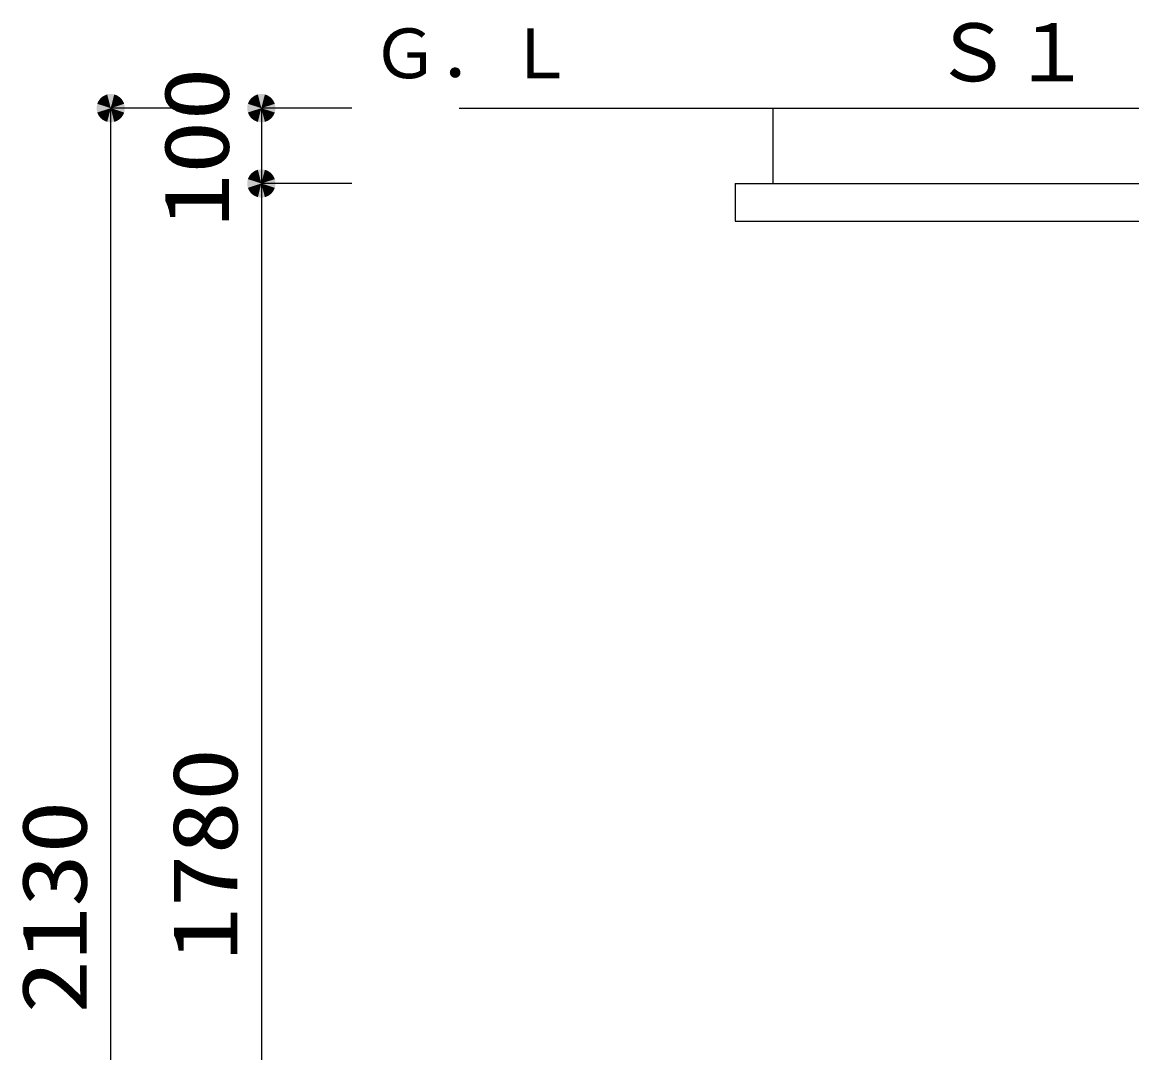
# Model space of a CAD drawing. Units: millimetres, scale not verified. Extents: x -8910 to 8910, y -6308 to 6308.
# Drawn here: x -124 to 1349, y 491 to 1859 of the extents above; entities that cross this region are included whole.
import ezdxf
from ezdxf.enums import TextEntityAlignment as Align

# ---------------------------------------------------------------- set-up
doc = ezdxf.new("R2010")
doc.units = ezdxf.units.MM
doc.header["$LTSCALE"] = 30
for name, color, linetype, lineweight in [('0-2_機器', 2, 'Continuous', 25), ('0-4_製作', 4, 'Continuous', 25), ('0-5_躯体', 3, 'Continuous', 25), ('1-2_00クル-フ-6寸法', 132, 'Continuous', 25)]:
    doc.layers.add(name, color=color, linetype=linetype, lineweight=lineweight)
doc.styles.add('ＭＳ ゴシック', font='')
doc.styles.get('ＭＳ ゴシック').set_extended_font_data('MS Gothic')

msp = doc.modelspace()

# ---------------------------------------------------------------- linework, layer by layer
at = {"layer": '0-2_機器'}
for p, q in [((456.2, 1745.17), (1942.7, 1745.17)), ((872.7, 1745.17), (872.7, 1645.17)), ((822.7, 1645.17), (822.7, 1595.17)), ((822.7, 1645.17), (1942.7, 1645.17)), ((822.7, 1595.17), (1942.7, 1595.17))]:
    msp.add_line(p, q, dxfattribs=at)
at = {"layer": '1-2_00クル-フ-6寸法', "color": 4}
for p, q in [((113.67, 1745.17), (-6.33, 1745.17)), ((-6.33, -384.83), (-6.33, 1745.17)), ((313.67, 1745.17), (193.67, 1745.17)), ((193.67, 1745.17), (193.67, 1645.17)), ((313.67, 1645.17), (193.67, 1645.17)), ((313.67, 1645.17), (193.67, 1645.17)), ((193.67, 1645.17), (193.67, -134.83))]:
    msp.add_line(p, q, dxfattribs=at)
at = {"layer": '1-2_00クル-フ-6寸法'}
for points in [[(-6.33, 1745.17), (-23.3, 1753.15), (-22.17, 1755.22)], [(-6.33, 1745.17), (-22.17, 1755.22), (-20.78, 1757.12)], [(-6.33, 1745.17), (-20.78, 1757.12), (-19.17, 1758.84)], [(-6.33, 1745.17), (-19.17, 1758.84), (-17.36, 1760.34)], [(-6.33, 1745.17), (-17.36, 1760.34), (-15.37, 1761.6)], [(-6.33, 1745.17), (-15.37, 1761.6), (-13.24, 1762.6)], [(-6.33, 1745.17), (-13.24, 1762.6), (-11, 1763.33)], [(-6.33, 1745.17), (-11, 1763.33), (-8.68, 1763.77)], [(-6.33, 1745.17), (-8.68, 1763.77), (-6.33, 1763.92)], [(-6.33, 1745.17), (-6.33, 1763.92), (-3.98, 1763.77)], [(-6.33, 1745.17), (-3.98, 1763.77), (-1.67, 1763.33)], [(-6.33, 1745.17), (-1.67, 1763.33), (0.57, 1762.6)], [(-6.33, 1745.17), (0.57, 1762.6), (2.7, 1761.6)], [(-6.33, 1745.17), (2.7, 1761.6), (4.69, 1760.34)], [(-6.33, 1745.17), (4.69, 1760.34), (6.5, 1758.84)], [(-6.33, 1745.17), (6.5, 1758.84), (8.11, 1757.12)], [(-6.33, 1745.17), (8.11, 1757.12), (9.5, 1755.22)], [(-6.33, 1745.17), (9.5, 1755.22), (10.63, 1753.15)], [(193.67, 1745.17), (176.7, 1753.15), (177.83, 1755.22)], [(193.67, 1745.17), (177.83, 1755.22), (179.22, 1757.12)], [(193.67, 1745.17), (179.22, 1757.12), (180.83, 1758.84)], [(193.67, 1745.17), (180.83, 1758.84), (182.64, 1760.34)], [(193.67, 1745.17), (182.64, 1760.34), (184.63, 1761.6)], [(193.67, 1745.17), (184.63, 1761.6), (186.76, 1762.6)], [(193.67, 1745.17), (186.76, 1762.6), (189, 1763.33)], [(193.67, 1745.17), (189, 1763.33), (191.32, 1763.77)], [(193.67, 1745.17), (191.32, 1763.77), (193.67, 1763.92)], [(193.67, 1745.17), (193.67, 1763.92), (196.02, 1763.77)], [(193.67, 1745.17), (196.02, 1763.77), (198.33, 1763.33)], [(193.67, 1745.17), (198.33, 1763.33), (200.57, 1762.6)], [(193.67, 1745.17), (200.57, 1762.6), (202.7, 1761.6)], [(193.67, 1745.17), (202.7, 1761.6), (204.69, 1760.34)], [(193.67, 1745.17), (204.69, 1760.34), (206.5, 1758.84)], [(193.67, 1745.17), (206.5, 1758.84), (208.11, 1757.12)], [(193.67, 1745.17), (208.11, 1757.12), (209.5, 1755.22)], [(193.67, 1745.17), (209.5, 1755.22), (210.63, 1753.15)], [(-6.33, 1745.17), (-25.05, 1746.35), (-24.75, 1748.68)], [(-6.33, 1745.17), (-25.05, 1743.99), (-25.05, 1746.35)], [(-6.33, 1745.17), (-24.75, 1741.66), (-25.05, 1743.99)], [(-6.33, 1745.17), (-24.75, 1748.68), (-24.17, 1750.96)], [(-6.33, 1745.17), (-24.17, 1739.38), (-24.75, 1741.66)], [(-6.33, 1745.17), (-24.17, 1750.96), (-23.3, 1753.15)], [(-6.33, 1745.17), (-23.3, 1737.19), (-24.17, 1739.38)], [(-6.33, 1745.17), (-22.17, 1735.12), (-23.3, 1737.19)], [(-6.33, 1745.17), (-20.78, 1733.22), (-22.17, 1735.12)], [(-6.33, 1745.17), (-19.17, 1731.5), (-20.78, 1733.22)], [(-6.33, 1745.17), (-17.36, 1730), (-19.17, 1731.5)], [(-6.33, 1745.17), (-15.37, 1728.74), (-17.36, 1730)], [(-6.33, 1745.17), (-13.24, 1727.74), (-15.37, 1728.74)], [(-6.33, 1745.17), (-11, 1727.01), (-13.24, 1727.74)], [(-6.33, 1745.17), (-8.68, 1726.57), (-11, 1727.01)], [(-6.33, 1745.17), (-6.33, 1726.42), (-8.68, 1726.57)], [(-6.33, 1745.17), (10.63, 1753.15), (11.5, 1750.96)], [(-6.33, 1745.17), (11.5, 1750.96), (12.08, 1748.68)], [(-6.33, 1745.17), (12.08, 1748.68), (12.38, 1746.35)], [(-6.33, 1745.17), (12.38, 1746.35), (12.38, 1743.99)], [(-6.33, 1745.17), (-3.98, 1726.57), (-6.33, 1726.42)], [(-6.33, 1745.17), (-1.67, 1727.01), (-3.98, 1726.57)], [(-6.33, 1745.17), (0.57, 1727.74), (-1.67, 1727.01)], [(-6.33, 1745.17), (2.7, 1728.74), (0.57, 1727.74)], [(-6.33, 1745.17), (4.69, 1730), (2.7, 1728.74)], [(-6.33, 1745.17), (6.5, 1731.5), (4.69, 1730)], [(-6.33, 1745.17), (8.11, 1733.22), (6.5, 1731.5)], [(-6.33, 1745.17), (9.5, 1735.12), (8.11, 1733.22)], [(-6.33, 1745.17), (10.63, 1737.19), (9.5, 1735.12)], [(-6.33, 1745.17), (11.5, 1739.38), (10.63, 1737.19)], [(-6.33, 1745.17), (12.08, 1741.66), (11.5, 1739.38)], [(-6.33, 1745.17), (12.38, 1743.99), (12.08, 1741.66)], [(193.67, 1745.17), (174.95, 1746.35), (175.25, 1748.68)], [(193.67, 1745.17), (174.95, 1743.99), (174.95, 1746.35)], [(193.67, 1745.17), (175.25, 1741.66), (174.95, 1743.99)], [(193.67, 1745.17), (175.25, 1748.68), (175.83, 1750.96)], [(193.67, 1745.17), (175.83, 1739.38), (175.25, 1741.66)], [(193.67, 1745.17), (175.83, 1750.96), (176.7, 1753.15)], [(193.67, 1745.17), (176.7, 1737.19), (175.83, 1739.38)], [(193.67, 1745.17), (177.83, 1735.12), (176.7, 1737.19)], [(193.67, 1745.17), (179.22, 1733.22), (177.83, 1735.12)], [(193.67, 1745.17), (180.83, 1731.5), (179.22, 1733.22)], [(193.67, 1745.17), (182.64, 1730), (180.83, 1731.5)], [(193.67, 1745.17), (184.63, 1728.74), (182.64, 1730)], [(193.67, 1745.17), (186.76, 1727.74), (184.63, 1728.74)], [(193.67, 1745.17), (189, 1727.01), (186.76, 1727.74)], [(193.67, 1745.17), (191.32, 1726.57), (189, 1727.01)], [(193.67, 1745.17), (193.67, 1726.42), (191.32, 1726.57)], [(193.67, 1745.17), (210.63, 1753.15), (211.5, 1750.96)], [(193.67, 1745.17), (211.5, 1750.96), (212.08, 1748.68)], [(193.67, 1745.17), (212.08, 1748.68), (212.38, 1746.35)], [(193.67, 1745.17), (212.38, 1746.35), (212.38, 1743.99)], [(193.67, 1745.17), (196.02, 1726.57), (193.67, 1726.42)], [(193.67, 1745.17), (198.33, 1727.01), (196.02, 1726.57)], [(193.67, 1745.17), (200.57, 1727.74), (198.33, 1727.01)], [(193.67, 1745.17), (202.7, 1728.74), (200.57, 1727.74)], [(193.67, 1745.17), (204.69, 1730), (202.7, 1728.74)], [(193.67, 1745.17), (206.5, 1731.5), (204.69, 1730)], [(193.67, 1745.17), (208.11, 1733.22), (206.5, 1731.5)], [(193.67, 1745.17), (209.5, 1735.12), (208.11, 1733.22)], [(193.67, 1745.17), (210.63, 1737.19), (209.5, 1735.12)], [(193.67, 1745.17), (211.5, 1739.38), (210.63, 1737.19)], [(193.67, 1745.17), (212.08, 1741.66), (211.5, 1739.38)], [(193.67, 1745.17), (212.38, 1743.99), (212.08, 1741.66)], [(193.67, 1645.17), (175.25, 1648.68), (175.83, 1650.96)], [(193.67, 1645.17), (175.25, 1648.68), (175.83, 1650.96)], [(193.67, 1645.17), (175.83, 1650.96), (176.7, 1653.15)], [(193.67, 1645.17), (175.83, 1650.96), (176.7, 1653.15)], [(193.67, 1645.17), (176.7, 1653.15), (177.83, 1655.22)], [(193.67, 1645.17), (176.7, 1653.15), (177.83, 1655.22)], [(193.67, 1645.17), (177.83, 1655.22), (179.22, 1657.12)], [(193.67, 1645.17), (177.83, 1655.22), (179.22, 1657.12)], [(193.67, 1645.17), (179.22, 1657.12), (180.83, 1658.84)], [(193.67, 1645.17), (179.22, 1657.12), (180.83, 1658.84)], [(193.67, 1645.17), (180.83, 1658.84), (182.64, 1660.34)], [(193.67, 1645.17), (180.83, 1658.84), (182.64, 1660.34)], [(193.67, 1645.17), (182.64, 1660.34), (184.63, 1661.6)], [(193.67, 1645.17), (182.64, 1660.34), (184.63, 1661.6)], [(193.67, 1645.17), (184.63, 1661.6), (186.76, 1662.6)], [(193.67, 1645.17), (184.63, 1661.6), (186.76, 1662.6)], [(193.67, 1645.17), (186.76, 1662.6), (189, 1663.33)], [(193.67, 1645.17), (186.76, 1662.6), (189, 1663.33)], [(193.67, 1645.17), (189, 1663.33), (191.32, 1663.77)], [(193.67, 1645.17), (189, 1663.33), (191.32, 1663.77)], [(193.67, 1645.17), (191.32, 1663.77), (193.67, 1663.92)], [(193.67, 1645.17), (191.32, 1663.77), (193.67, 1663.92)], [(193.67, 1645.17), (193.67, 1663.92), (196.02, 1663.77)], [(193.67, 1645.17), (193.67, 1663.92), (196.02, 1663.77)], [(193.67, 1645.17), (196.02, 1663.77), (198.33, 1663.33)], [(193.67, 1645.17), (196.02, 1663.77), (198.33, 1663.33)], [(193.67, 1645.17), (198.33, 1663.33), (200.57, 1662.6)], [(193.67, 1645.17), (198.33, 1663.33), (200.57, 1662.6)], [(193.67, 1645.17), (200.57, 1662.6), (202.7, 1661.6)], [(193.67, 1645.17), (200.57, 1662.6), (202.7, 1661.6)], [(193.67, 1645.17), (202.7, 1661.6), (204.69, 1660.34)], [(193.67, 1645.17), (202.7, 1661.6), (204.69, 1660.34)], [(193.67, 1645.17), (204.69, 1660.34), (206.5, 1658.84)], [(193.67, 1645.17), (204.69, 1660.34), (206.5, 1658.84)], [(193.67, 1645.17), (206.5, 1658.84), (208.11, 1657.12)], [(193.67, 1645.17), (206.5, 1658.84), (208.11, 1657.12)], [(193.67, 1645.17), (208.11, 1657.12), (209.5, 1655.22)], [(193.67, 1645.17), (208.11, 1657.12), (209.5, 1655.22)], [(193.67, 1645.17), (209.5, 1655.22), (210.63, 1653.15)], [(193.67, 1645.17), (209.5, 1655.22), (210.63, 1653.15)], [(193.67, 1645.17), (210.63, 1653.15), (211.5, 1650.96)], [(193.67, 1645.17), (210.63, 1653.15), (211.5, 1650.96)], [(193.67, 1645.17), (211.5, 1650.96), (212.08, 1648.68)], [(193.67, 1645.17), (211.5, 1650.96), (212.08, 1648.68)], [(193.67, 1645.17), (174.95, 1646.35), (175.25, 1648.68)], [(193.67, 1645.17), (174.95, 1646.35), (175.25, 1648.68)], [(193.67, 1645.17), (174.95, 1643.99), (174.95, 1646.35)], [(193.67, 1645.17), (174.95, 1643.99), (174.95, 1646.35)], [(193.67, 1645.17), (175.25, 1641.66), (174.95, 1643.99)], [(193.67, 1645.17), (175.25, 1641.66), (174.95, 1643.99)], [(193.67, 1645.17), (175.83, 1639.38), (175.25, 1641.66)], [(193.67, 1645.17), (175.83, 1639.38), (175.25, 1641.66)], [(193.67, 1645.17), (176.7, 1637.19), (175.83, 1639.38)], [(193.67, 1645.17), (176.7, 1637.19), (175.83, 1639.38)], [(193.67, 1645.17), (177.83, 1635.12), (176.7, 1637.19)], [(193.67, 1645.17), (177.83, 1635.12), (176.7, 1637.19)], [(193.67, 1645.17), (179.22, 1633.22), (177.83, 1635.12)], [(193.67, 1645.17), (179.22, 1633.22), (177.83, 1635.12)], [(193.67, 1645.17), (180.83, 1631.5), (179.22, 1633.22)], [(193.67, 1645.17), (180.83, 1631.5), (179.22, 1633.22)], [(193.67, 1645.17), (182.64, 1630), (180.83, 1631.5)], [(193.67, 1645.17), (182.64, 1630), (180.83, 1631.5)], [(193.67, 1645.17), (184.63, 1628.74), (182.64, 1630)], [(193.67, 1645.17), (184.63, 1628.74), (182.64, 1630)], [(193.67, 1645.17), (186.76, 1627.74), (184.63, 1628.74)], [(193.67, 1645.17), (186.76, 1627.74), (184.63, 1628.74)], [(193.67, 1645.17), (189, 1627.01), (186.76, 1627.74)], [(193.67, 1645.17), (189, 1627.01), (186.76, 1627.74)], [(193.67, 1645.17), (191.32, 1626.57), (189, 1627.01)], [(193.67, 1645.17), (191.32, 1626.57), (189, 1627.01)], [(193.67, 1645.17), (193.67, 1626.42), (191.32, 1626.57)], [(193.67, 1645.17), (193.67, 1626.42), (191.32, 1626.57)], [(193.67, 1645.17), (212.08, 1648.68), (212.38, 1646.35)], [(193.67, 1645.17), (212.08, 1648.68), (212.38, 1646.35)], [(193.67, 1645.17), (212.38, 1646.35), (212.38, 1643.99)], [(193.67, 1645.17), (212.38, 1646.35), (212.38, 1643.99)], [(193.67, 1645.17), (196.02, 1626.57), (193.67, 1626.42)], [(193.67, 1645.17), (198.33, 1627.01), (196.02, 1626.57)], [(193.67, 1645.17), (200.57, 1627.74), (198.33, 1627.01)], [(193.67, 1645.17), (202.7, 1628.74), (200.57, 1627.74)], [(193.67, 1645.17), (204.69, 1630), (202.7, 1628.74)], [(193.67, 1645.17), (206.5, 1631.5), (204.69, 1630)], [(193.67, 1645.17), (208.11, 1633.22), (206.5, 1631.5)], [(193.67, 1645.17), (209.5, 1635.12), (208.11, 1633.22)], [(193.67, 1645.17), (210.63, 1637.19), (209.5, 1635.12)], [(193.67, 1645.17), (211.5, 1639.38), (210.63, 1637.19)], [(193.67, 1645.17), (212.08, 1641.66), (211.5, 1639.38)], [(193.67, 1645.17), (212.38, 1643.99), (212.08, 1641.66)], [(193.67, 1645.17), (196.02, 1626.57), (193.67, 1626.42)], [(193.67, 1645.17), (198.33, 1627.01), (196.02, 1626.57)], [(193.67, 1645.17), (200.57, 1627.74), (198.33, 1627.01)], [(193.67, 1645.17), (202.7, 1628.74), (200.57, 1627.74)], [(193.67, 1645.17), (204.69, 1630), (202.7, 1628.74)], [(193.67, 1645.17), (206.5, 1631.5), (204.69, 1630)], [(193.67, 1645.17), (208.11, 1633.22), (206.5, 1631.5)], [(193.67, 1645.17), (209.5, 1635.12), (208.11, 1633.22)], [(193.67, 1645.17), (210.63, 1637.19), (209.5, 1635.12)], [(193.67, 1645.17), (211.5, 1639.38), (210.63, 1637.19)], [(193.67, 1645.17), (212.08, 1641.66), (211.5, 1639.38)], [(193.67, 1645.17), (212.38, 1643.99), (212.08, 1641.66)]]:
    msp.add_solid(points, dxfattribs=at)

# ---------------------------------------------------------------- texts
at = {"layer": '0-4_製作', "style": 'ＭＳ ゴシック'}
msp.add_text('Ｓ１', height=76.98, dxfattribs=at).set_placement((1085.64, 1757.78), align=Align.BOTTOM_LEFT)
at = {"layer": '0-5_躯体', "color": 4, "style": 'ＭＳ ゴシック'}
msp.add_text('Ｇ．Ｌ', height=65.98, dxfattribs=at).set_placement((339.48, 1765.19), align=Align.BOTTOM_LEFT)
at = {"layer": '1-2_00クル-フ-6寸法', "color": 3, "style": 'ＭＳ ゴシック', "width": 1.2}
for s, p in [('100', (176.57, 1587.17)), ('1780', (187.82, 612.88)), ('2130', (-12.18, 543.03))]:
    msp.add_text(s, height=86.66, rotation=90, dxfattribs=at).set_placement(p, align=Align.BOTTOM_LEFT)

doc.saveas('drawing.dxf')
